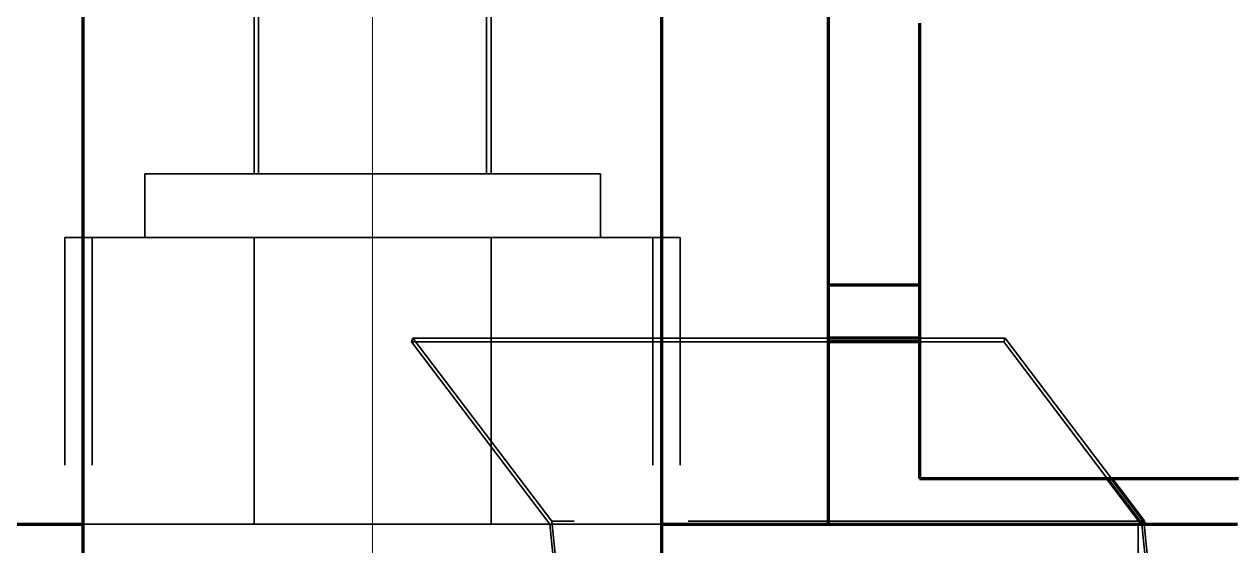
# Model space of a CAD drawing. Header units: millimetres. Extents: x 0 to 2382, y 0 to 420.
# Drawn here: x 996.91 to 1007.52, y 346.62 to 351.2 of the extents above; entities that cross this region are included whole.
import ezdxf

# ---------------------------------------------------------------- set-up
doc = ezdxf.new("R2010")
doc.units = ezdxf.units.MM
doc.linetypes.add('IRAM-E-TRAZOS', pattern=[5, 4, -1])
doc.linetypes.add('IRAM-F-TRAZO-PUNTO', pattern=[20, 15, -2, 1, -2])
for name, color, linetype, lineweight in [('01-VISIBLE', 7, 'CONTINUOUS', 70), ('02-OCULTA', 4, 'IRAM-E-TRAZOS', 35), ('03-EJE', 1, 'IRAM-F-TRAZO-PUNTO', 18), ('08-FINA', 5, 'CONTINUOUS', 18)]:
    doc.layers.add(name, color=color, linetype=linetype, lineweight=lineweight)

msp = doc.modelspace()

# ---------------------------------------------------------------- linework, layer by layer
at = {"layer": '01-VISIBLE'}
for points in [[(997.427, 317.962), (997.427, 354.558)], [(1002.507, 319.291), (1002.507, 354.558)], [(1003.967, 346.808), (1003.967, 352.808)], [(1004.767, 351.208), (1004.767, 351.108), (1004.767, 351.008), (1004.767, 350.908), (1004.767, 350.808), (1004.767, 350.708), (1004.767, 350.608), (1004.767, 350.508), (1004.767, 350.408), (1004.767, 350.308), (1004.767, 350.208), (1004.767, 350.108), (1004.767, 350.008), (1004.767, 349.908), (1004.767, 349.808), (1004.767, 349.708), (1004.767, 349.608), (1004.767, 349.508), (1004.767, 349.408), (1004.767, 349.308), (1004.767, 349.208), (1004.767, 349.108), (1004.767, 349.008), (1004.767, 348.908), (1004.767, 348.808), (1004.767, 348.708), (1004.767, 348.608), (1004.767, 348.508), (1004.767, 348.408), (1004.767, 348.308), (1004.767, 348.208), (1004.767, 348.108), (1004.767, 348.008), (1004.767, 347.908), (1004.767, 347.808), (1004.767, 347.708), (1004.767, 347.608), (1004.767, 347.508), (1004.767, 347.408), (1004.767, 347.308), (1004.767, 347.208)], [(1003.967, 348.908), (1004.767, 348.908)], [(1004.767, 348.441), (1003.967, 348.441)], [(1004.767, 348.408), (1003.967, 348.408)], [(1004.767, 347.208), (1007.567, 347.208)], [(1006.718, 346.808), (1006.415, 347.208)], [(1006.451, 347.208), (1006.736, 346.832)], [(996.82, 346.808), (996.921, 346.808), (997.022, 346.808), (997.124, 346.808), (997.225, 346.808), (997.326, 346.808), (997.427, 346.808)], [(1002.507, 346.808), (1002.608, 346.808), (1002.709, 346.808), (1002.81, 346.808), (1002.911, 346.808), (1003.012, 346.808), (1003.113, 346.808), (1003.214, 346.808), (1003.315, 346.808), (1003.416, 346.808), (1003.517, 346.808), (1003.618, 346.808), (1003.719, 346.808), (1003.82, 346.808), (1003.921, 346.808), (1004.022, 346.808), (1004.124, 346.808), (1004.225, 346.808), (1004.326, 346.808), (1004.427, 346.808), (1004.528, 346.808), (1004.629, 346.808), (1004.73, 346.808), (1004.831, 346.808), (1004.932, 346.808), (1005.033, 346.808), (1005.134, 346.808), (1005.235, 346.808), (1005.336, 346.808), (1005.437, 346.808), (1005.538, 346.808), (1005.639, 346.808), (1005.74, 346.808), (1005.841, 346.808), (1005.942, 346.808), (1006.044, 346.808), (1006.145, 346.808), (1006.246, 346.808), (1006.347, 346.808), (1006.448, 346.808), (1006.549, 346.808), (1006.65, 346.808), (1006.751, 346.808), (1006.852, 346.808), (1006.953, 346.808), (1007.054, 346.808), (1007.155, 346.808), (1007.256, 346.808), (1007.357, 346.808), (1007.458, 346.808), (1007.559, 346.808)], [(1006.736, 346.832), (1006.738, 346.808)]]:
    msp.add_lwpolyline(points, dxfattribs=at)
at = {"layer": '02-OCULTA'}
for points in [[(998.967, 349.885), (998.967, 357.085)], [(1000.967, 349.885), (1000.967, 357.085)], [(998.927, 349.885), (998.927, 356.808)], [(1001.007, 349.885), (1001.007, 356.808)], [(997.427, 354.558), (997.427, 317.962)], [(1002.507, 354.558), (1002.507, 319.291)], [(1003.967, 346.808), (1003.967, 352.808)], [(1003.967, 348.908), (1003.967, 349.008), (1003.967, 349.108), (1003.967, 349.208), (1003.967, 349.308), (1003.967, 349.408), (1003.967, 349.508), (1003.967, 349.608), (1003.967, 349.708), (1003.967, 349.808), (1003.967, 349.908), (1003.967, 350.008), (1003.967, 350.108), (1003.967, 350.208), (1003.967, 350.308), (1003.967, 350.408), (1003.967, 350.508), (1003.967, 350.608), (1003.967, 350.708), (1003.967, 350.808), (1003.967, 350.908), (1003.967, 351.008), (1003.967, 351.108), (1003.967, 351.208)], [(1003.967, 351.208), (1003.967, 351.108), (1003.967, 351.008), (1003.967, 350.908), (1003.967, 350.808), (1003.967, 350.708), (1003.967, 350.608), (1003.967, 350.508), (1003.967, 350.408), (1003.967, 350.308), (1003.967, 350.208), (1003.967, 350.108), (1003.967, 350.008), (1003.967, 349.908), (1003.967, 349.808), (1003.967, 349.708), (1003.967, 349.608), (1003.967, 349.508), (1003.967, 349.408), (1003.967, 349.308), (1003.967, 349.208), (1003.967, 349.108), (1003.967, 349.008), (1003.967, 348.908)], [(1004.767, 348.908), (1004.767, 349.008), (1004.767, 349.108), (1004.767, 349.208), (1004.767, 349.308), (1004.767, 349.408), (1004.767, 349.508), (1004.767, 349.608), (1004.767, 349.708), (1004.767, 349.808), (1004.767, 349.908), (1004.767, 350.008), (1004.767, 350.108), (1004.767, 350.208), (1004.767, 350.308), (1004.767, 350.408), (1004.767, 350.508), (1004.767, 350.608), (1004.767, 350.708), (1004.767, 350.808), (1004.767, 350.908), (1004.767, 351.008), (1004.767, 351.108), (1004.767, 351.208)], [(1004.767, 351.208), (1004.767, 351.108), (1004.767, 351.008), (1004.767, 350.908), (1004.767, 350.808), (1004.767, 350.708), (1004.767, 350.608), (1004.767, 350.508), (1004.767, 350.408), (1004.767, 350.308), (1004.767, 350.208), (1004.767, 350.108), (1004.767, 350.008), (1004.767, 349.908), (1004.767, 349.808), (1004.767, 349.708), (1004.767, 349.608), (1004.767, 349.508), (1004.767, 349.408), (1004.767, 349.308), (1004.767, 349.208), (1004.767, 349.108), (1004.767, 349.008), (1004.767, 348.908)], [(1004.767, 347.208), (1004.767, 347.308), (1004.767, 347.408), (1004.767, 347.508), (1004.767, 347.608), (1004.767, 347.708), (1004.767, 347.808), (1004.767, 347.908), (1004.767, 348.008), (1004.767, 348.108), (1004.767, 348.208), (1004.767, 348.308), (1004.767, 348.408), (1004.767, 348.508), (1004.767, 348.608), (1004.767, 348.708), (1004.767, 348.808), (1004.767, 348.908), (1004.767, 349.008), (1004.767, 349.108), (1004.767, 349.208), (1004.767, 349.308), (1004.767, 349.408), (1004.767, 349.508), (1004.767, 349.608), (1004.767, 349.708), (1004.767, 349.808), (1004.767, 349.908), (1004.767, 350.008), (1004.767, 350.108), (1004.767, 350.208), (1004.767, 350.308), (1004.767, 350.408), (1004.767, 350.508), (1004.767, 350.608), (1004.767, 350.708), (1004.767, 350.808), (1004.767, 350.908), (1004.767, 351.008), (1004.767, 351.108), (1004.767, 351.208)], [(999.967, 349.885), (999.867, 349.885), (999.767, 349.885), (999.667, 349.885), (999.567, 349.885), (999.467, 349.885), (999.367, 349.885), (999.267, 349.885), (999.167, 349.885), (999.067, 349.885), (998.967, 349.885), (998.867, 349.885), (998.767, 349.885), (998.667, 349.885), (998.567, 349.885), (998.467, 349.885), (998.367, 349.885), (998.267, 349.885), (998.167, 349.885), (998.067, 349.885), (997.967, 349.885)], [(997.967, 349.885), (998.067, 349.885), (998.167, 349.885), (998.267, 349.885), (998.367, 349.885), (998.467, 349.885), (998.567, 349.885), (998.667, 349.885), (998.767, 349.885), (998.867, 349.885), (998.967, 349.885), (999.067, 349.885), (999.167, 349.885), (999.267, 349.885), (999.367, 349.885), (999.467, 349.885), (999.567, 349.885), (999.667, 349.885), (999.767, 349.885), (999.867, 349.885), (999.967, 349.885), (1000.067, 349.885), (1000.167, 349.885), (1000.267, 349.885), (1000.367, 349.885), (1000.467, 349.885), (1000.567, 349.885), (1000.667, 349.885), (1000.767, 349.885), (1000.867, 349.885), (1000.967, 349.885), (1001.067, 349.885), (1001.167, 349.885), (1001.267, 349.885), (1001.367, 349.885), (1001.467, 349.885), (1001.567, 349.885), (1001.667, 349.885), (1001.767, 349.885), (1001.867, 349.885), (1001.967, 349.885)], [(997.967, 349.325), (997.967, 349.885)], [(999.967, 349.885), (999.863, 349.885), (999.759, 349.885), (999.655, 349.885), (999.551, 349.885), (999.447, 349.885), (999.343, 349.885), (999.239, 349.885), (999.135, 349.885), (999.031, 349.885), (998.927, 349.885)], [(998.927, 349.885), (999.031, 349.885), (999.135, 349.885), (999.239, 349.885), (999.343, 349.885), (999.447, 349.885), (999.551, 349.885), (999.655, 349.885), (999.759, 349.885), (999.863, 349.885), (999.967, 349.885), (1000.071, 349.885), (1000.175, 349.885), (1000.279, 349.885), (1000.383, 349.885), (1000.487, 349.885), (1000.591, 349.885), (1000.695, 349.885), (1000.799, 349.885), (1000.903, 349.885), (1001.007, 349.885)], [(999.967, 349.885), (999.867, 349.885), (999.767, 349.885), (999.667, 349.885), (999.567, 349.885), (999.467, 349.885), (999.367, 349.885), (999.267, 349.885), (999.167, 349.885), (999.067, 349.885), (998.967, 349.885)], [(998.967, 349.885), (999.067, 349.885), (999.167, 349.885), (999.267, 349.885), (999.367, 349.885), (999.467, 349.885), (999.567, 349.885), (999.667, 349.885), (999.767, 349.885), (999.867, 349.885), (999.967, 349.885), (1000.067, 349.885), (1000.167, 349.885), (1000.267, 349.885), (1000.367, 349.885), (1000.467, 349.885), (1000.567, 349.885), (1000.667, 349.885), (1000.767, 349.885), (1000.867, 349.885), (1000.967, 349.885)], [(1001.007, 349.885), (1000.903, 349.885), (1000.799, 349.885), (1000.695, 349.885), (1000.591, 349.885), (1000.487, 349.885), (1000.383, 349.885), (1000.279, 349.885), (1000.175, 349.885), (1000.071, 349.885), (999.967, 349.885)], [(1001.967, 349.885), (1001.867, 349.885), (1001.767, 349.885), (1001.667, 349.885), (1001.567, 349.885), (1001.467, 349.885), (1001.367, 349.885), (1001.267, 349.885), (1001.167, 349.885), (1001.067, 349.885), (1000.967, 349.885), (1000.867, 349.885), (1000.767, 349.885), (1000.667, 349.885), (1000.567, 349.885), (1000.467, 349.885), (1000.367, 349.885), (1000.267, 349.885), (1000.167, 349.885), (1000.067, 349.885), (999.967, 349.885)], [(1000.967, 349.885), (1000.867, 349.885), (1000.767, 349.885), (1000.667, 349.885), (1000.567, 349.885), (1000.467, 349.885), (1000.367, 349.885), (1000.267, 349.885), (1000.167, 349.885), (1000.067, 349.885), (999.967, 349.885)], [(1001.967, 349.325), (1001.967, 349.885)], [(999.967, 349.325), (999.867, 349.325), (999.767, 349.325), (999.667, 349.325), (999.567, 349.325), (999.467, 349.325), (999.367, 349.325), (999.267, 349.325), (999.167, 349.325), (999.067, 349.325), (998.967, 349.325), (998.867, 349.325), (998.767, 349.325), (998.667, 349.325), (998.567, 349.325), (998.467, 349.325), (998.367, 349.325), (998.267, 349.325), (998.167, 349.325), (998.067, 349.325), (997.967, 349.325), (997.867, 349.325), (997.767, 349.325), (997.667, 349.325), (997.567, 349.325), (997.467, 349.325), (997.367, 349.325), (997.267, 349.325)], [(997.267, 349.325), (997.367, 349.325), (997.467, 349.325), (997.567, 349.325), (997.667, 349.325), (997.767, 349.325), (997.867, 349.325), (997.967, 349.325), (998.067, 349.325), (998.167, 349.325), (998.267, 349.325), (998.367, 349.325), (998.467, 349.325), (998.567, 349.325), (998.667, 349.325), (998.767, 349.325), (998.867, 349.325), (998.967, 349.325), (999.067, 349.325), (999.167, 349.325), (999.267, 349.325), (999.367, 349.325), (999.467, 349.325), (999.567, 349.325), (999.667, 349.325), (999.767, 349.325), (999.867, 349.325), (999.967, 349.325), (1000.067, 349.325), (1000.167, 349.325), (1000.267, 349.325), (1000.367, 349.325), (1000.467, 349.325), (1000.567, 349.325), (1000.667, 349.325), (1000.767, 349.325), (1000.867, 349.325), (1000.967, 349.325), (1001.067, 349.325), (1001.167, 349.325), (1001.267, 349.325), (1001.367, 349.325), (1001.467, 349.325), (1001.567, 349.325), (1001.667, 349.325), (1001.767, 349.325), (1001.867, 349.325), (1001.967, 349.325), (1002.067, 349.325), (1002.167, 349.325), (1002.267, 349.325), (1002.367, 349.325), (1002.467, 349.325), (1002.567, 349.325), (1002.667, 349.325)], [(997.267, 342.325), (997.267, 349.325)], [(999.967, 349.325), (999.864, 349.325), (999.762, 349.325), (999.659, 349.325), (999.557, 349.325), (999.454, 349.325), (999.352, 349.325), (999.249, 349.325), (999.147, 349.325), (999.044, 349.325), (998.942, 349.325), (998.839, 349.325), (998.737, 349.325), (998.634, 349.325), (998.532, 349.325), (998.429, 349.325), (998.327, 349.325), (998.224, 349.325), (998.122, 349.325), (998.019, 349.325), (997.917, 349.325), (997.814, 349.325), (997.712, 349.325), (997.609, 349.325), (997.507, 349.325)], [(997.507, 349.325), (997.607, 349.325), (997.707, 349.325), (997.808, 349.325), (997.908, 349.325), (998.009, 349.325), (998.109, 349.325), (998.21, 349.325), (998.31, 349.325), (998.41, 349.325), (998.511, 349.325), (998.611, 349.325), (998.712, 349.325), (998.812, 349.325), (998.912, 349.325), (999.013, 349.325), (999.113, 349.325), (999.214, 349.325), (999.314, 349.325), (999.414, 349.325), (999.515, 349.325), (999.615, 349.325), (999.716, 349.325), (999.816, 349.325), (999.916, 349.325), (1000.017, 349.325), (1000.117, 349.325), (1000.218, 349.325), (1000.318, 349.325), (1000.419, 349.325), (1000.519, 349.325), (1000.619, 349.325), (1000.72, 349.325), (1000.82, 349.325), (1000.921, 349.325), (1001.021, 349.325), (1001.121, 349.325), (1001.222, 349.325), (1001.322, 349.325), (1001.423, 349.325), (1001.523, 349.325), (1001.623, 349.325), (1001.724, 349.325), (1001.824, 349.325), (1001.925, 349.325), (1002.025, 349.325), (1002.125, 349.325), (1002.226, 349.325), (1002.326, 349.325), (1002.427, 349.325)], [(997.507, 342.325), (997.507, 349.325)], [(999.967, 349.325), (999.867, 349.325), (999.767, 349.325), (999.667, 349.325), (999.567, 349.325), (999.467, 349.325), (999.367, 349.325), (999.267, 349.325), (999.167, 349.325), (999.067, 349.325), (998.967, 349.325), (998.867, 349.325), (998.767, 349.325), (998.667, 349.325), (998.567, 349.325), (998.467, 349.325), (998.367, 349.325), (998.267, 349.325), (998.167, 349.325), (998.067, 349.325), (997.967, 349.325)], [(997.967, 349.325), (998.067, 349.325), (998.167, 349.325), (998.267, 349.325), (998.367, 349.325), (998.467, 349.325), (998.567, 349.325), (998.667, 349.325), (998.767, 349.325), (998.867, 349.325), (998.967, 349.325), (999.067, 349.325), (999.167, 349.325), (999.267, 349.325), (999.367, 349.325), (999.467, 349.325), (999.567, 349.325), (999.667, 349.325), (999.767, 349.325), (999.867, 349.325), (999.967, 349.325), (1000.067, 349.325), (1000.167, 349.325), (1000.267, 349.325), (1000.367, 349.325), (1000.467, 349.325), (1000.567, 349.325), (1000.667, 349.325), (1000.767, 349.325), (1000.867, 349.325), (1000.967, 349.325), (1001.067, 349.325), (1001.167, 349.325), (1001.267, 349.325), (1001.367, 349.325), (1001.467, 349.325), (1001.567, 349.325), (1001.667, 349.325), (1001.767, 349.325), (1001.867, 349.325), (1001.967, 349.325)], [(999.967, 349.325), (999.863, 349.325), (999.759, 349.325), (999.655, 349.325), (999.551, 349.325), (999.447, 349.325), (999.343, 349.325), (999.239, 349.325), (999.135, 349.325), (999.031, 349.325), (998.927, 349.325)], [(998.927, 349.325), (999.031, 349.325), (999.135, 349.325), (999.239, 349.325), (999.343, 349.325), (999.447, 349.325), (999.551, 349.325), (999.655, 349.325), (999.759, 349.325), (999.863, 349.325), (999.967, 349.325), (1000.071, 349.325), (1000.175, 349.325), (1000.279, 349.325), (1000.383, 349.325), (1000.487, 349.325), (1000.591, 349.325), (1000.695, 349.325), (1000.799, 349.325), (1000.903, 349.325), (1001.007, 349.325)], [(998.927, 346.808), (998.927, 349.325)], [(1001.007, 349.325), (1000.903, 349.325), (1000.799, 349.325), (1000.695, 349.325), (1000.591, 349.325), (1000.487, 349.325), (1000.383, 349.325), (1000.279, 349.325), (1000.175, 349.325), (1000.071, 349.325), (999.967, 349.325)], [(1001.967, 349.325), (1001.867, 349.325), (1001.767, 349.325), (1001.667, 349.325), (1001.567, 349.325), (1001.467, 349.325), (1001.367, 349.325), (1001.267, 349.325), (1001.167, 349.325), (1001.067, 349.325), (1000.967, 349.325), (1000.867, 349.325), (1000.767, 349.325), (1000.667, 349.325), (1000.567, 349.325), (1000.467, 349.325), (1000.367, 349.325), (1000.267, 349.325), (1000.167, 349.325), (1000.067, 349.325), (999.967, 349.325)], [(1002.667, 349.325), (1002.563, 349.325), (1002.459, 349.325), (1002.355, 349.325), (1002.251, 349.325), (1002.147, 349.325), (1002.044, 349.325), (1001.94, 349.325), (1001.836, 349.325), (1001.732, 349.325), (1001.628, 349.325), (1001.524, 349.325), (1001.421, 349.325), (1001.317, 349.325), (1001.213, 349.325), (1001.109, 349.325), (1001.005, 349.325), (1000.901, 349.325), (1000.797, 349.325), (1000.694, 349.325), (1000.59, 349.325), (1000.486, 349.325), (1000.382, 349.325), (1000.278, 349.325), (1000.174, 349.325), (1000.071, 349.325), (999.967, 349.325)], [(1002.427, 349.325), (1002.324, 349.325), (1002.222, 349.325), (1002.119, 349.325), (1002.017, 349.325), (1001.914, 349.325), (1001.812, 349.325), (1001.709, 349.325), (1001.607, 349.325), (1001.504, 349.325), (1001.402, 349.325), (1001.299, 349.325), (1001.197, 349.325), (1001.094, 349.325), (1000.992, 349.325), (1000.889, 349.325), (1000.787, 349.325), (1000.684, 349.325), (1000.582, 349.325), (1000.479, 349.325), (1000.377, 349.325), (1000.274, 349.325), (1000.172, 349.325), (1000.069, 349.325), (999.967, 349.325)], [(1001.007, 346.808), (1001.007, 349.325)], [(1002.427, 342.325), (1002.427, 349.325)], [(1002.667, 342.325), (1002.667, 349.325)], [(1000.31, 348.408), (1000.321, 348.441)], [(1003.967, 348.408), (1000.31, 348.408)], [(1001.522, 346.808), (1000.31, 348.408)], [(1003.967, 348.441), (1000.321, 348.441)], [(1000.321, 348.441), (1001.539, 346.832)], [(1005.518, 348.441), (1004.767, 348.441)], [(1005.506, 348.408), (1004.767, 348.408)], [(1005.506, 348.408), (1005.518, 348.441)], [(1006.415, 347.208), (1005.506, 348.408)], [(1005.518, 348.441), (1006.451, 347.208)], [(996.967, 346.808), (996.867, 346.808), (996.767, 346.808), (996.667, 346.808), (996.567, 346.808), (996.467, 346.808), (996.367, 346.808), (996.267, 346.808), (996.167, 346.808), (996.067, 346.808), (995.967, 346.808)], [(996.967, 346.808), (996.867, 346.808), (996.767, 346.808), (996.667, 346.808), (996.567, 346.808), (996.467, 346.808), (996.367, 346.808), (996.267, 346.808), (996.167, 346.808), (996.067, 346.808), (995.967, 346.808)], [(999.967, 346.808), (999.866, 346.808), (999.766, 346.808), (999.666, 346.808), (999.565, 346.808), (999.465, 346.808), (999.365, 346.808), (999.265, 346.808), (999.164, 346.808), (999.064, 346.808), (998.964, 346.808), (998.863, 346.808), (998.763, 346.808), (998.663, 346.808), (998.562, 346.808), (998.462, 346.808), (998.362, 346.808), (998.262, 346.808), (998.161, 346.808), (998.061, 346.808), (997.961, 346.808), (997.86, 346.808), (997.76, 346.808), (997.66, 346.808), (997.56, 346.808), (997.459, 346.808), (997.359, 346.808), (997.259, 346.808), (997.158, 346.808), (997.058, 346.808), (996.958, 346.808), (996.857, 346.808)], [(996.857, 346.808), (996.958, 346.808), (997.058, 346.808), (997.158, 346.808), (997.259, 346.808), (997.359, 346.808), (997.459, 346.808), (997.56, 346.808), (997.66, 346.808), (997.76, 346.808), (997.86, 346.808), (997.961, 346.808), (998.061, 346.808), (998.161, 346.808), (998.262, 346.808), (998.362, 346.808), (998.462, 346.808), (998.562, 346.808), (998.663, 346.808), (998.763, 346.808), (998.863, 346.808), (998.964, 346.808), (999.064, 346.808), (999.164, 346.808), (999.265, 346.808), (999.365, 346.808), (999.465, 346.808), (999.565, 346.808), (999.666, 346.808), (999.766, 346.808), (999.866, 346.808), (999.967, 346.808), (1000.067, 346.808), (1000.167, 346.808), (1000.268, 346.808), (1000.368, 346.808), (1000.468, 346.808), (1000.568, 346.808), (1000.669, 346.808), (1000.769, 346.808), (1000.869, 346.808), (1000.97, 346.808), (1001.07, 346.808), (1001.17, 346.808), (1001.271, 346.808), (1001.371, 346.808), (1001.471, 346.808), (1001.571, 346.808), (1001.672, 346.808), (1001.772, 346.808), (1001.872, 346.808), (1001.973, 346.808), (1002.073, 346.808), (1002.173, 346.808), (1002.274, 346.808), (1002.374, 346.808), (1002.474, 346.808), (1002.574, 346.808), (1002.675, 346.808), (1002.775, 346.808), (1002.875, 346.808), (1002.976, 346.808), (1003.076, 346.808), (1003.176, 346.808), (1003.277, 346.808), (1003.377, 346.808), (1003.477, 346.808), (1003.577, 346.808), (1003.678, 346.808), (1003.778, 346.808), (1003.878, 346.808), (1003.979, 346.808), (1004.079, 346.808), (1004.179, 346.808), (1004.28, 346.808), (1004.38, 346.808), (1004.48, 346.808), (1004.58, 346.808), (1004.681, 346.808), (1004.781, 346.808), (1004.881, 346.808), (1004.982, 346.808), (1005.082, 346.808), (1005.182, 346.808), (1005.282, 346.808), (1005.383, 346.808), (1005.483, 346.808), (1005.583, 346.808), (1005.684, 346.808), (1005.784, 346.808), (1005.884, 346.808), (1005.985, 346.808), (1006.085, 346.808), (1006.185, 346.808), (1006.285, 346.808), (1006.386, 346.808), (1006.486, 346.808), (1006.586, 346.808), (1006.687, 346.808)], [(999.967, 346.808), (999.867, 346.808), (999.767, 346.808), (999.667, 346.808), (999.567, 346.808), (999.467, 346.808), (999.367, 346.808), (999.267, 346.808), (999.167, 346.808), (999.067, 346.808), (998.967, 346.808), (998.867, 346.808), (998.767, 346.808), (998.667, 346.808), (998.567, 346.808), (998.467, 346.808), (998.367, 346.808), (998.267, 346.808), (998.167, 346.808), (998.067, 346.808), (997.967, 346.808), (997.867, 346.808), (997.767, 346.808), (997.667, 346.808), (997.567, 346.808), (997.467, 346.808), (997.367, 346.808), (997.267, 346.808), (997.167, 346.808), (997.067, 346.808), (996.967, 346.808), (996.867, 346.808)], [(1002.967, 346.808), (996.967, 346.808)], [(1002.967, 346.808), (996.967, 346.808)], [(997.427, 346.808), (997.528, 346.808), (997.63, 346.808), (997.731, 346.808), (997.833, 346.808), (997.935, 346.808), (998.036, 346.808), (998.138, 346.808), (998.239, 346.808), (998.341, 346.808), (998.443, 346.808), (998.544, 346.808), (998.646, 346.808), (998.747, 346.808), (998.849, 346.808), (998.951, 346.808), (999.052, 346.808), (999.154, 346.808), (999.255, 346.808), (999.357, 346.808), (999.459, 346.808), (999.56, 346.808), (999.662, 346.808), (999.763, 346.808), (999.865, 346.808), (999.967, 346.808), (1000.068, 346.808), (1000.17, 346.808), (1000.271, 346.808), (1000.373, 346.808), (1000.475, 346.808), (1000.576, 346.808), (1000.678, 346.808), (1000.779, 346.808), (1000.881, 346.808), (1000.983, 346.808), (1001.084, 346.808), (1001.186, 346.808), (1001.287, 346.808), (1001.389, 346.808), (1001.491, 346.808), (1001.592, 346.808), (1001.694, 346.808), (1001.795, 346.808), (1001.897, 346.808), (1001.999, 346.808), (1002.1, 346.808), (1002.202, 346.808), (1002.303, 346.808), (1002.405, 346.808), (1002.507, 346.808)], [(999.967, 346.808), (999.863, 346.808), (999.759, 346.808), (999.655, 346.808), (999.551, 346.808), (999.447, 346.808), (999.343, 346.808), (999.239, 346.808), (999.135, 346.808), (999.031, 346.808), (998.927, 346.808)], [(998.927, 346.808), (999.031, 346.808), (999.135, 346.808), (999.239, 346.808), (999.343, 346.808), (999.447, 346.808), (999.551, 346.808), (999.655, 346.808), (999.759, 346.808), (999.863, 346.808), (999.967, 346.808), (1000.071, 346.808), (1000.175, 346.808), (1000.279, 346.808), (1000.383, 346.808), (1000.487, 346.808), (1000.591, 346.808), (1000.695, 346.808), (1000.799, 346.808), (1000.903, 346.808), (1001.007, 346.808)], [(1007.558, 346.808), (1007.457, 346.808), (1007.356, 346.808), (1007.254, 346.808), (1007.153, 346.808), (1007.052, 346.808), (1006.951, 346.808), (1006.85, 346.808), (1006.748, 346.808), (1006.647, 346.808), (1006.546, 346.808), (1006.445, 346.808), (1006.343, 346.808), (1006.242, 346.808), (1006.141, 346.808), (1006.04, 346.808), (1005.939, 346.808), (1005.837, 346.808), (1005.736, 346.808), (1005.635, 346.808), (1005.534, 346.808), (1005.433, 346.808), (1005.331, 346.808), (1005.23, 346.808), (1005.129, 346.808), (1005.028, 346.808), (1004.926, 346.808), (1004.825, 346.808), (1004.724, 346.808), (1004.623, 346.808), (1004.522, 346.808), (1004.42, 346.808), (1004.319, 346.808), (1004.218, 346.808), (1004.117, 346.808), (1004.015, 346.808), (1003.914, 346.808), (1003.813, 346.808), (1003.712, 346.808), (1003.611, 346.808), (1003.509, 346.808), (1003.408, 346.808), (1003.307, 346.808), (1003.206, 346.808), (1003.104, 346.808), (1003.003, 346.808), (1002.902, 346.808), (1002.801, 346.808), (1002.7, 346.808), (1002.598, 346.808), (1002.497, 346.808), (1002.396, 346.808), (1002.295, 346.808), (1002.193, 346.808), (1002.092, 346.808), (1001.991, 346.808), (1001.89, 346.808), (1001.789, 346.808), (1001.687, 346.808), (1001.586, 346.808), (1001.485, 346.808), (1001.384, 346.808), (1001.283, 346.808), (1001.181, 346.808), (1001.08, 346.808), (1000.979, 346.808), (1000.878, 346.808), (1000.776, 346.808), (1000.675, 346.808), (1000.574, 346.808), (1000.473, 346.808), (1000.372, 346.808), (1000.27, 346.808), (1000.169, 346.808), (1000.068, 346.808), (999.967, 346.808)], [(1006.687, 346.808), (1006.586, 346.808), (1006.486, 346.808), (1006.386, 346.808), (1006.285, 346.808), (1006.185, 346.808), (1006.085, 346.808), (1005.985, 346.808), (1005.884, 346.808), (1005.784, 346.808), (1005.684, 346.808), (1005.583, 346.808), (1005.483, 346.808), (1005.383, 346.808), (1005.282, 346.808), (1005.182, 346.808), (1005.082, 346.808), (1004.982, 346.808), (1004.881, 346.808), (1004.781, 346.808), (1004.681, 346.808), (1004.58, 346.808), (1004.48, 346.808), (1004.38, 346.808), (1004.28, 346.808), (1004.179, 346.808), (1004.079, 346.808), (1003.979, 346.808), (1003.878, 346.808), (1003.778, 346.808), (1003.678, 346.808), (1003.577, 346.808), (1003.477, 346.808), (1003.377, 346.808), (1003.277, 346.808), (1003.176, 346.808), (1003.076, 346.808), (1002.976, 346.808), (1002.875, 346.808), (1002.775, 346.808), (1002.675, 346.808), (1002.574, 346.808), (1002.474, 346.808), (1002.374, 346.808), (1002.274, 346.808), (1002.173, 346.808), (1002.073, 346.808), (1001.973, 346.808), (1001.872, 346.808), (1001.772, 346.808), (1001.672, 346.808), (1001.571, 346.808), (1001.471, 346.808), (1001.371, 346.808), (1001.271, 346.808), (1001.17, 346.808), (1001.07, 346.808), (1000.97, 346.808), (1000.869, 346.808), (1000.769, 346.808), (1000.669, 346.808), (1000.568, 346.808), (1000.468, 346.808), (1000.368, 346.808), (1000.268, 346.808), (1000.167, 346.808), (1000.067, 346.808), (999.967, 346.808)], [(1001.007, 346.808), (1000.903, 346.808), (1000.799, 346.808), (1000.695, 346.808), (1000.591, 346.808), (1000.487, 346.808), (1000.383, 346.808), (1000.279, 346.808), (1000.175, 346.808), (1000.071, 346.808), (999.967, 346.808)], [(1006.718, 346.808), (1001.522, 346.808)], [(1001.772, 344.408), (1001.522, 346.808)], [(1006.736, 346.832), (1001.539, 346.832)], [(1001.539, 346.832), (1001.792, 344.412)], [(1002.967, 346.808), (1003.067, 346.808), (1003.167, 346.808), (1003.267, 346.808), (1003.367, 346.808), (1003.467, 346.808), (1003.567, 346.808), (1003.667, 346.808), (1003.767, 346.808), (1003.867, 346.808), (1003.967, 346.808)], [(1002.967, 346.808), (1003.067, 346.808), (1003.167, 346.808), (1003.267, 346.808), (1003.367, 346.808), (1003.467, 346.808), (1003.567, 346.808), (1003.667, 346.808), (1003.767, 346.808), (1003.867, 346.808), (1003.967, 346.808)], [(1006.687, 344.408), (1006.687, 346.808)], [(1006.968, 344.408), (1006.718, 346.808)], [(1006.738, 346.808), (1006.988, 344.412)]]:
    msp.add_lwpolyline(points, dxfattribs=at)
at = {"layer": '03-EJE'}
msp.add_lwpolyline([(999.967, 318.529), (999.967, 364.925)], dxfattribs=at)
at = {"layer": '08-FINA'}
msp.add_circle((990.667, 354.167), 36.833, dxfattribs=at)

doc.saveas('drawing.dxf')
